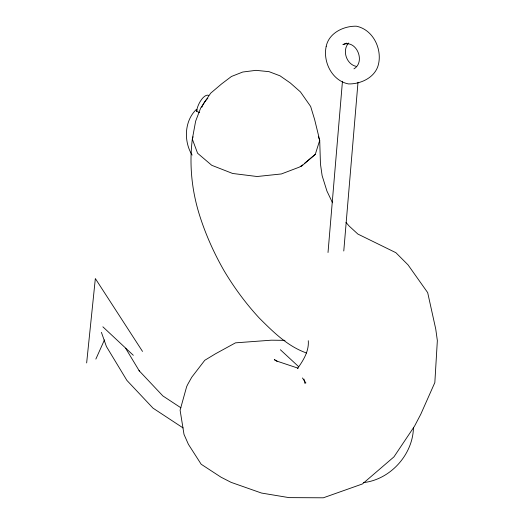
<?xml version="1.0" encoding="UTF-8"?>
<svg xmlns="http://www.w3.org/2000/svg" width="524" height="524" viewBox="0 0 524 524"><rect width="100%" height="100%" fill="white"/><g stroke="black" fill="none" stroke-linecap="round" stroke-linejoin="round"><path stroke-width="0.79" d="M308.282 340.718C309.121 351.132 303.37 360.355 297.54 368.483M328.017 252.509L342.454 81.312M343.777 251.003L358.01 82.229M413.449 427.604C412.945 454.708 390.197 479.735 363.315 482.624M86.65 362.949L95.342 278.552L142.515 351.421M193.068 136.784L192.328 139.122C189.053 165.27 191.935 191.666 200.024 216.694C206.115 235.558 214.283 253.668 224.148 270.856C234.274 287.827 246.038 303.776 259.478 318.271C273.371 332.078 287.669 346.39 306.553 353.006M300.933 166.698L315.278 154.39L319.712 140.367L314.629 119.538L310.647 106.457L300.455 91.923L290.303 82.969L279.999 75.81L269.035 71.664L255.954 70.34L242.743 72.03L231.425 76.484L221.6 83.919L210.694 93.167L200.705 107.977L195.635 121.182L192.328 139.122L197.587 153.237L211.742 165.302L232.643 173.477L257.101 176.516L281.388 173.955L299.459 167.084L302.623 164.949M95.853 359.078L104.459 339.906M348.565 43.014C341.851 50.52 346.462 64.459 356.366 66.41M196.369 109.444C184.304 120.867 183.603 141.434 192.131 155.071M304.431 163.436L315.278 154.39M353.936 68.841C365.929 61.891 356.307 38.953 342.912 44.625L346.515 43.112M284.997 340.358L271.373 340.187L235.486 342.847L215.547 353.759L204.773 360.283L191.751 377.214L187.867 384.138L186.649 386.647L180.099 410.174L184.003 434.376L188.398 444.306L201.177 464.244L221.036 477.2L231.091 482.349L261.489 493.045L288.973 497.623L323.334 497.8L362.411 483.966L393.956 456.863L414.543 426.136L420.811 414.17L434.835 382.579L437.35 340.587L435.739 329.026L427.682 292.634L408.045 264.882L395.889 252.699L357.859 234.058L349.2 226.099L345.984 222.412M298.136 368.202L277.733 361.39L274.307 359.634L277.052 361.422M208.559 95.329A12.838 5.482 -66.6 0 0 201.616 99.396A12.838 5.482 -66.6 0 0 196.533 111.239L199.5 112.529M180.898 407.79L162.859 395.921L139.063 370.651L139.338 370.999L125.596 348.211M183.105 427.944L153.028 408.157L126.906 380.411L106.411 346.521L101.414 332.354M280.36 349.737L298.47 366.492M102.868 326.812L133.312 355.292M302.42 377.942L305.885 382.939L304.857 383.299L303.953 379.075M332.517 202.768L326.937 191.07L322.129 175.691L320.452 164.012L319.712 140.367L318.33 136.646M201.832 107.269A12.838 5.482 -66.6 0 1 207.812 98.322M196.533 111.239A18.392 7.853 -66.6 0 1 197.148 109.889M326.203 46.295C322.758 61.917 332.046 80.67 348.453 83.932C361.049 84.2 375.767 77.231 378.57 63.836C382.009 48.215 372.728 29.462 356.32 26.2C343.718 25.931 329 32.894 326.203 46.295"/></g></svg>
